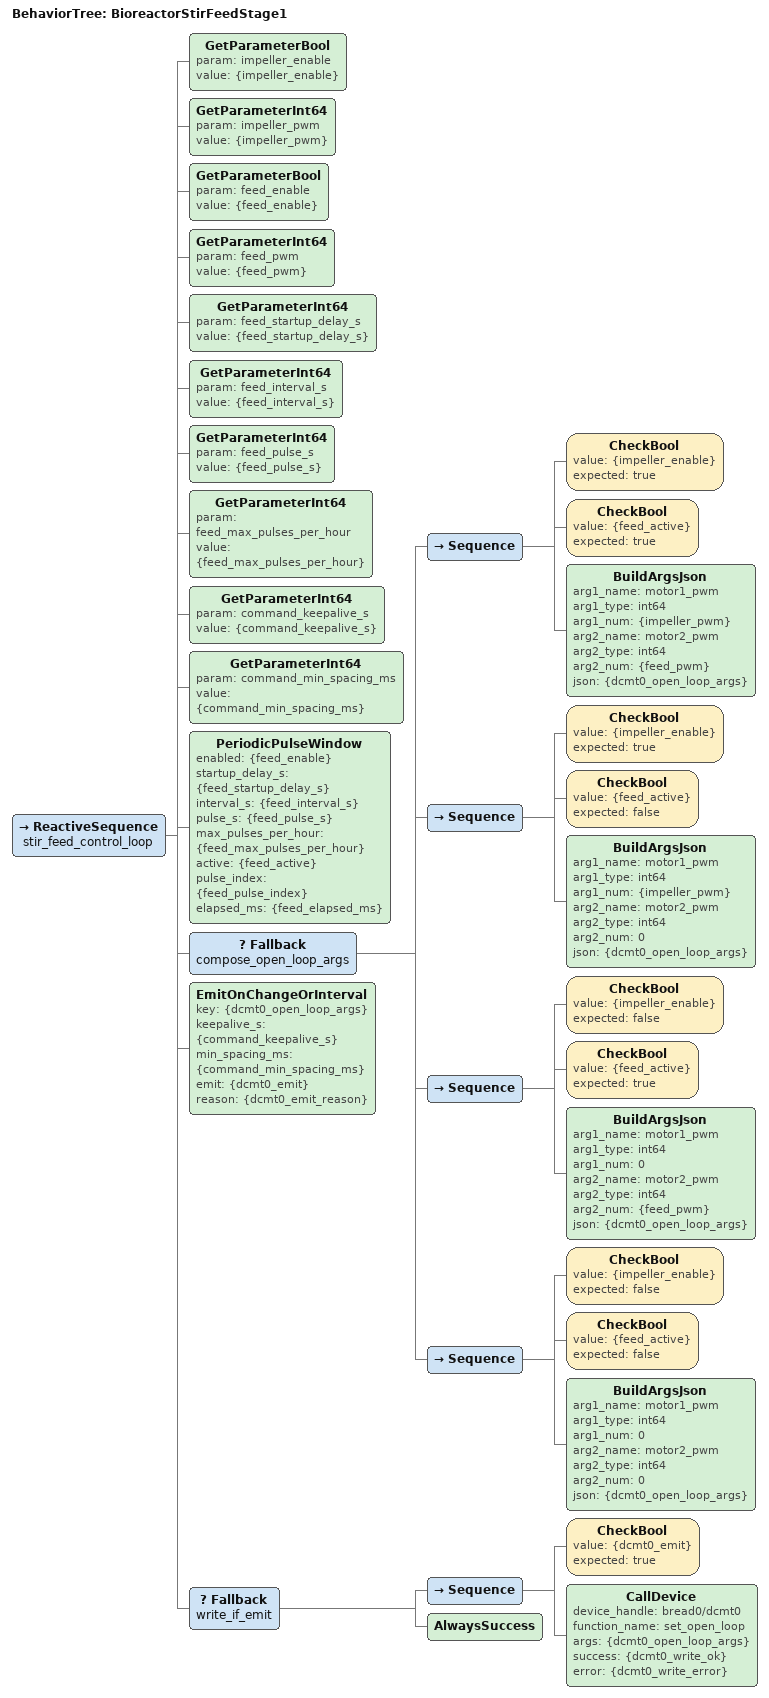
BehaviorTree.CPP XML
<?xml version="1.0"?>
<root BTCPP_format="4">
  <BehaviorTree ID="BioreactorStirFeedStage1">
    <ReactiveSequence name="stir_feed_control_loop">
      <!-- Runtime-tunable parameters -->
      <GetParameterBool param="impeller_enable" value="{impeller_enable}"/>
      <GetParameterInt64 param="impeller_pwm" value="{impeller_pwm}"/>

      <GetParameterBool param="feed_enable" value="{feed_enable}"/>
      <GetParameterInt64 param="feed_pwm" value="{feed_pwm}"/>
      <GetParameterInt64 param="feed_startup_delay_s" value="{feed_startup_delay_s}"/>
      <GetParameterInt64 param="feed_interval_s" value="{feed_interval_s}"/>
      <GetParameterInt64 param="feed_pulse_s" value="{feed_pulse_s}"/>
      <GetParameterInt64 param="feed_max_pulses_per_hour" value="{feed_max_pulses_per_hour}"/>

      <GetParameterInt64 param="command_keepalive_s" value="{command_keepalive_s}"/>
      <GetParameterInt64 param="command_min_spacing_ms" value="{command_min_spacing_ms}"/>

      <!-- Feed window scheduler -->
      <PeriodicPulseWindow
        enabled="{feed_enable}"
        startup_delay_s="{feed_startup_delay_s}"
        interval_s="{feed_interval_s}"
        pulse_s="{feed_pulse_s}"
        max_pulses_per_hour="{feed_max_pulses_per_hour}"
        active="{feed_active}"
        pulse_index="{feed_pulse_index}"
        elapsed_ms="{feed_elapsed_ms}"/>

      <!-- Build command args for all enable/window combinations -->
      <Fallback name="compose_open_loop_args">
        <Sequence>
          <CheckBool value="{impeller_enable}" expected="true"/>
          <CheckBool value="{feed_active}" expected="true"/>
          <BuildArgsJson
            arg1_name="motor1_pwm"
            arg1_type="int64"
            arg1_num="{impeller_pwm}"
            arg2_name="motor2_pwm"
            arg2_type="int64"
            arg2_num="{feed_pwm}"
            json="{dcmt0_open_loop_args}"/>
        </Sequence>

        <Sequence>
          <CheckBool value="{impeller_enable}" expected="true"/>
          <CheckBool value="{feed_active}" expected="false"/>
          <BuildArgsJson
            arg1_name="motor1_pwm"
            arg1_type="int64"
            arg1_num="{impeller_pwm}"
            arg2_name="motor2_pwm"
            arg2_type="int64"
            arg2_num="0"
            json="{dcmt0_open_loop_args}"/>
        </Sequence>

        <Sequence>
          <CheckBool value="{impeller_enable}" expected="false"/>
          <CheckBool value="{feed_active}" expected="true"/>
          <BuildArgsJson
            arg1_name="motor1_pwm"
            arg1_type="int64"
            arg1_num="0"
            arg2_name="motor2_pwm"
            arg2_type="int64"
            arg2_num="{feed_pwm}"
            json="{dcmt0_open_loop_args}"/>
        </Sequence>

        <Sequence>
          <CheckBool value="{impeller_enable}" expected="false"/>
          <CheckBool value="{feed_active}" expected="false"/>
          <BuildArgsJson
            arg1_name="motor1_pwm"
            arg1_type="int64"
            arg1_num="0"
            arg2_name="motor2_pwm"
            arg2_type="int64"
            arg2_num="0"
            json="{dcmt0_open_loop_args}"/>
        </Sequence>
      </Fallback>

      <!-- Write only when needed -->
      <EmitOnChangeOrInterval
        key="{dcmt0_open_loop_args}"
        keepalive_s="{command_keepalive_s}"
        min_spacing_ms="{command_min_spacing_ms}"
        emit="{dcmt0_emit}"
        reason="{dcmt0_emit_reason}"/>

      <Fallback name="write_if_emit">
        <Sequence>
          <CheckBool value="{dcmt0_emit}" expected="true"/>
          <CallDevice
            device_handle="bread0/dcmt0"
            function_name="set_open_loop"
            args="{dcmt0_open_loop_args}"
            success="{dcmt0_write_ok}"
            error="{dcmt0_write_error}"/>
        </Sequence>
        <AlwaysSuccess/>
      </Fallback>
    </ReactiveSequence>
  </BehaviorTree>
</root>
